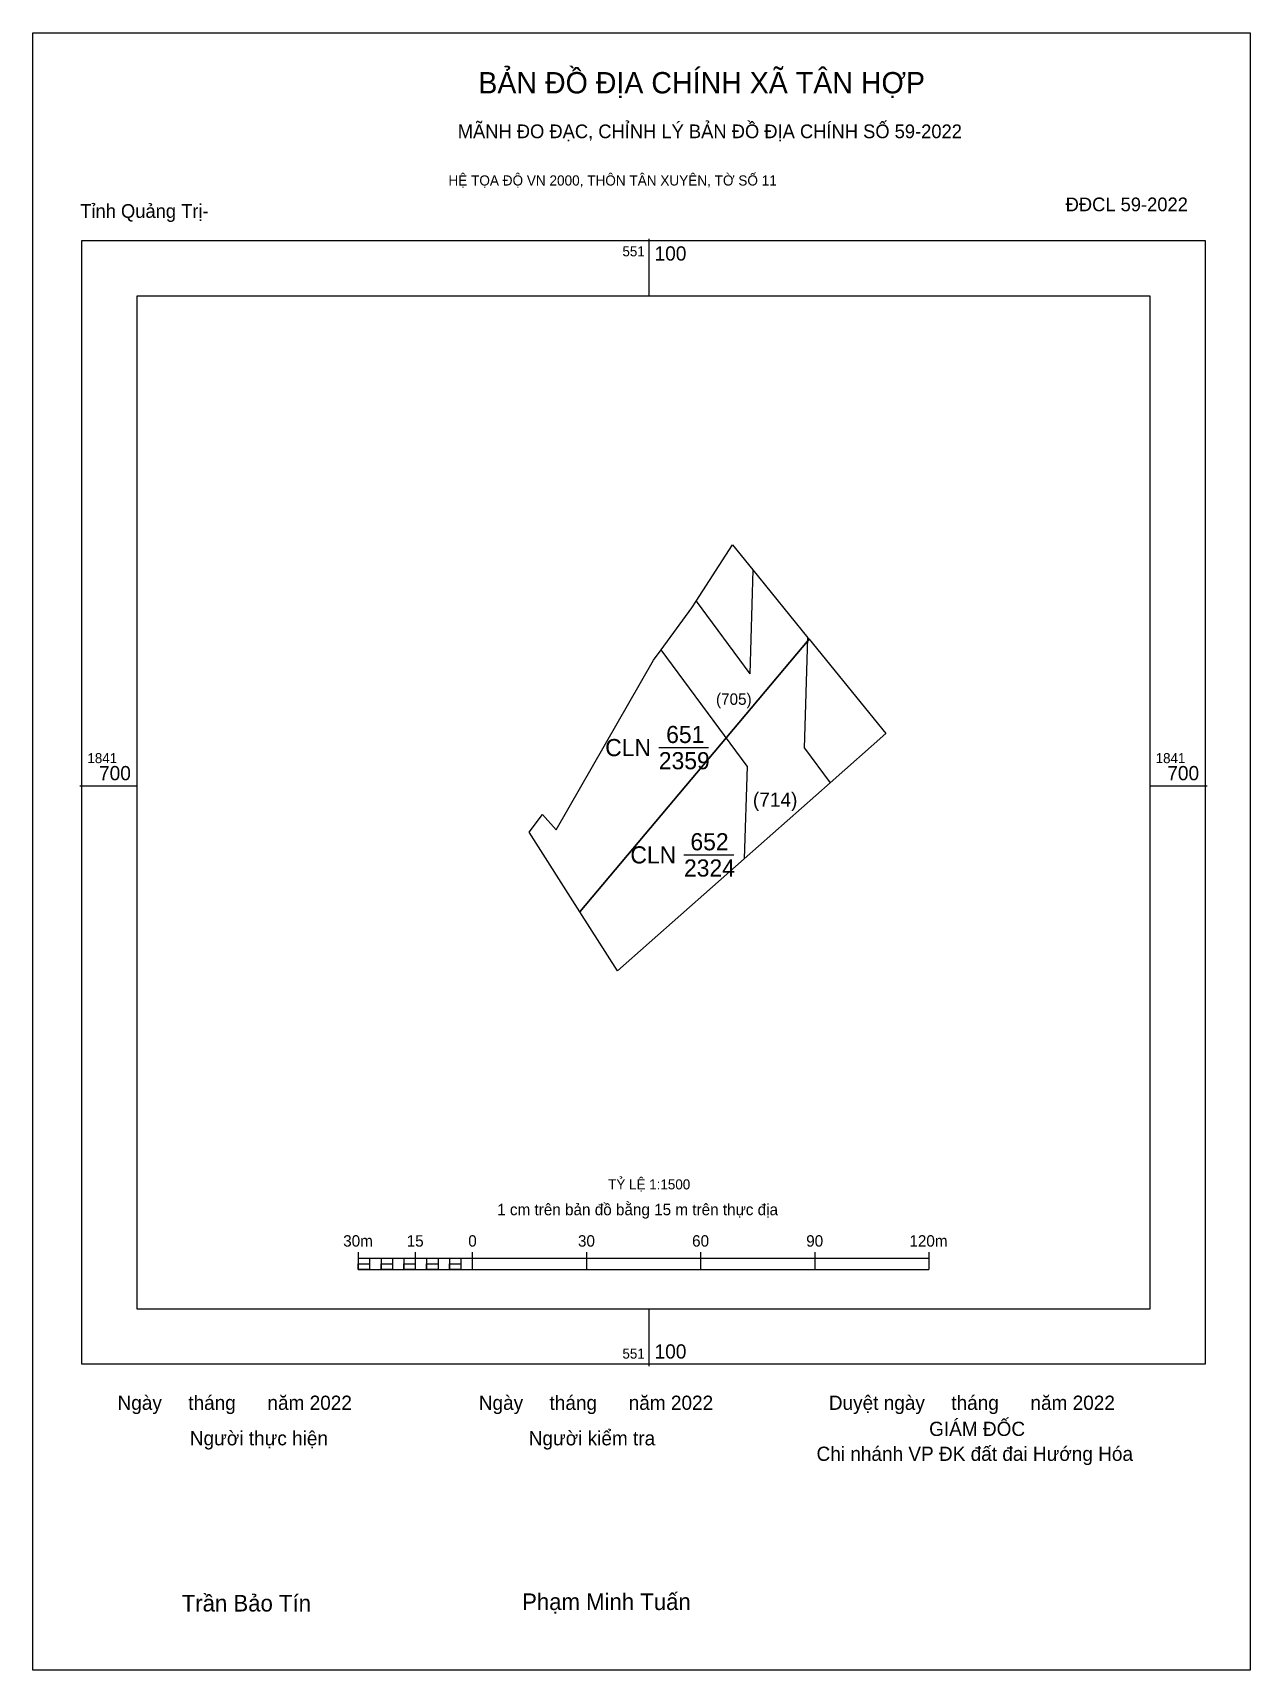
# Model space of a CAD drawing. Extents: x 550938 to 551258, y 1841468 to 1841898.
import ezdxf

# ---------------------------------------------------------------- set-up
doc = ezdxf.new("R2010")
doc.units = 0
for name, color, linetype in [('Level 10', 7, 'Continuous'), ('Level 13', 7, 'Continuous'), ('Level 15', 7, 'Continuous'), ('Level 27', 7, 'Continuous'), ('Level 30', 7, 'Continuous'), ('Level 50', 7, 'Continuous'), ('Level 6', 7, 'Continuous'), ('Level 62', 7, 'Continuous'), ('Level 63', 7, 'Continuous'), ('Level 9', 7, 'Continuous')]:
    doc.layers.add(name, color=color, linetype=linetype)

msp = doc.modelspace()

# ---------------------------------------------------------------- linework, layer by layer
at = {"layer": 'Level 10'}
for points in [[(551075.63, 1841688.47), (551101.24, 1841733.03), (551101.26, 1841733.07), (551103.25, 1841735.8), (551111.29, 1841746.83), (551112.44, 1841748.61), (551121.98, 1841763.4), (551127.32, 1841756.82), (551141.8, 1841738.97), (551142.12, 1841738.59), (551120.38, 1841712.73), (551081.89, 1841666.96), (551068.55, 1841687.89), (551072.07, 1841692.51), (551072.08, 1841692.53)], [(551091.79, 1841651.42), (551081.89, 1841666.96), (551120.38, 1841712.73), (551142.12, 1841738.59), (551162.26, 1841713.77), (551147.65, 1841700.84), (551125.09, 1841680.88)]]:
    msp.add_lwpolyline(points, close=True, dxfattribs=at)
at = {"layer": 'Level 15'}
msp.add_lwpolyline([(550938.05, 1841897.96), (551258.08, 1841897.96), (551258.08, 1841467.59), (550938.05, 1841467.59)], close=True, dxfattribs=at)
at = {"layer": 'Level 27'}
for p, q in [((551142.12, 1841738.59), (551142.13, 1841738.57)), ((551081.89, 1841666.96), (551081.9, 1841666.94))]:
    msp.add_line(p, q, dxfattribs=at)
at = {"layer": 'Level 30'}
for p, q in [((551112.44, 1841748.61), (551126.52, 1841729.51)), ((551125.81, 1841705.19), (551103.25, 1841735.8)), ((551125.81, 1841705.19), (551112.68, 1841723)), ((551140.95, 1841709.93), (551147.65, 1841700.84))]:
    msp.add_line(p, q, dxfattribs=at)
at = {"layer": 'Level 50'}
for p, q in [((551127.32, 1841756.82), (551126.52, 1841729.51)), ((551140.95, 1841709.93), (551141.8, 1841738.97)), ((551102.61, 1841710.09), (551115.65, 1841710.09)), ((551125.81, 1841705.19), (551125.09, 1841680.88))]:
    msp.add_line(p, q, dxfattribs=at)
at = {"layer": 'Level 62'}
msp.add_lwpolyline([(550965.46, 1841828.8), (551231.72, 1841828.8), (551231.72, 1841562.53), (550965.46, 1841562.53)], close=True, dxfattribs=at)
at = {"layer": 'Level 63'}
for p, q in [((551100, 1841843.8), (551100, 1841828.8)), ((550950.46, 1841700), (550965.46, 1841700)), ((551231.72, 1841700), (551246.72, 1841700)), ((551023.59, 1841577.43), (551023.59, 1841572.93)), ((551023.59, 1841575.93), (551173.59, 1841575.93)), ((551026.59, 1841575.93), (551026.59, 1841572.93)), ((551029.59, 1841575.93), (551029.59, 1841572.93)), ((551032.59, 1841575.93), (551032.59, 1841572.93)), ((551035.59, 1841575.93), (551035.59, 1841572.93)), ((551038.59, 1841577.43), (551038.59, 1841572.93)), ((551038.59, 1841575.93), (551038.59, 1841572.93)), ((551041.59, 1841575.93), (551041.59, 1841572.93)), ((551044.59, 1841575.93), (551044.59, 1841572.93)), ((551047.59, 1841575.93), (551047.59, 1841572.93)), ((551050.59, 1841575.93), (551050.59, 1841572.93)), ((551053.59, 1841577.43), (551053.59, 1841572.93)), ((551053.59, 1841575.93), (551053.59, 1841572.93)), ((551083.59, 1841577.43), (551083.59, 1841572.93)), ((551113.59, 1841577.43), (551113.59, 1841572.93)), ((551143.59, 1841577.43), (551143.59, 1841572.93)), ((551173.59, 1841577.43), (551173.59, 1841572.93)), ((551023.59, 1841572.93), (551173.59, 1841572.93)), ((551100, 1841562.53), (551100, 1841547.53))]:
    msp.add_line(p, q, dxfattribs=at)
for points in [[(550950.92, 1841843.33), (551246.25, 1841843.33), (551246.25, 1841548), (550950.92, 1841548)], [(551023.59, 1841574.43), (551026.59, 1841574.43), (551026.59, 1841572.93), (551023.59, 1841572.93)], [(551023.59, 1841574.43), (551026.59, 1841574.43), (551026.59, 1841572.93), (551023.59, 1841572.93)], [(551029.59, 1841574.43), (551032.59, 1841574.43), (551032.59, 1841572.93), (551029.59, 1841572.93)], [(551035.59, 1841574.43), (551038.59, 1841574.43), (551038.59, 1841572.93), (551035.59, 1841572.93)], [(551041.59, 1841574.43), (551044.59, 1841574.43), (551044.59, 1841572.93), (551041.59, 1841572.93)], [(551047.59, 1841574.43), (551050.59, 1841574.43), (551050.59, 1841572.93), (551047.59, 1841572.93)]]:
    msp.add_lwpolyline(points, close=True, dxfattribs=at)
at = {"layer": 'Level 9'}
msp.add_line((551109.23, 1841681.89), (551122.31, 1841681.89), dxfattribs=at)

# ---------------------------------------------------------------- texts
at = {"layer": 'Level 13'}
for s, height, p in [('(705)', 3, (551117.65, 1841721.33)), ('651', 4.5, (551104.55, 1841711.29)), ('CLN', 4.5, (551088.52, 1841707.84)), ('2359', 4.5, (551102.62, 1841704.39)), ('(714)', 3.75, (551127.34, 1841694.52)), ('652', 4.5, (551110.93, 1841683.09)), ('CLN', 4.5, (551095.14, 1841679.64)), ('2324', 4.5, (551109.24, 1841676.19))]:
    msp.add_text(s, height=height, dxfattribs=at).set_placement(p)
at = {"layer": 'Level 6'}
msp.add_text('TỶ LỆ 1:1500', height=2.6369, dxfattribs=at).set_placement((551089.31, 1841593.97))
at = {"layer": 'Level 63'}
for s, height, p in [('BẢN ĐỒ ĐỊA CHÍNH XÃ TÂN HỢP', 5.6155, (551055.17, 1841882.02)), ('MÃNH ĐO ĐẠC, CHỈNH LÝ BẢN ĐỒ ĐỊA CHÍNH SỐ 59-2022', 3.6033, (551049.76, 1841870.25)), ('HỆ TỌA ĐỘ VN 2000, THÔN TÂN XUYÊN, TỜ SỐ 11', 2.6674, (551047.32, 1841857.81)), ('551', 2.625, (551093.06, 1841839.2)), ('100', 3.75, (551101.5, 1841838.08)), ('1841', 2.625, (550952.42, 1841706)), ('1841', 2.625, (551233.22, 1841706)), ('700', 3.75, (550955.47, 1841701.5)), ('700', 3.75, (551236.27, 1841701.5)), ('1 cm trên bản đồ bằng 15 m trên thực địa', 3, (551060.13, 1841587.18)), ('30m', 3, (551019.65, 1841578.93)), ('15', 3, (551036.34, 1841578.93)), ('0', 3, (551052.52, 1841578.93)), ('30', 3, (551081.36, 1841578.93)), ('60', 3, (551111.36, 1841578.93)), ('90', 3, (551141.36, 1841578.93)), ('120m', 3, (551168.48, 1841578.93)), ('551', 2.625, (551093.06, 1841549.5)), ('100', 3.75, (551101.5, 1841549.5)), ('Ngày     tháng      năm 2022', 3.7325, (550960.34, 1841536.03)), ('Ngày     tháng      năm 2022', 3.7325, (551055.3, 1841536.03)), ('Duyệt ngày     tháng      năm 2022', 3.7325, (551147.31, 1841536.03)), ('Người thực hiện', 3.7325, (550979.34, 1841526.7)), ('Người kiểm tra', 3.7325, (551068.42, 1841526.7)), ('GIÁM ĐỐC', 3.732, (551173.67, 1841529.17)), ('Chi nhánh VP ĐK đất đai Hướng Hóa', 3.7325, (551144.07, 1841522.62)), ('Trần Bảo Tín', 4.3536, (550977.21, 1841483.03)), ('Phạm Minh Tuấn', 4.3536, (551066.68, 1841483.42))]:
    msp.add_text(s, height=height, dxfattribs=at).set_placement(p)
at = {"layer": 'Level 9'}
for s, p in [('ĐĐCL 59-2022', (551209.55, 1841851.05)), ('Tỉnh Quảng Trị-', (550950.53, 1841849.31))]:
    msp.add_text(s, height=3.6033, dxfattribs=at).set_placement(p)

doc.saveas('drawing.dxf')
